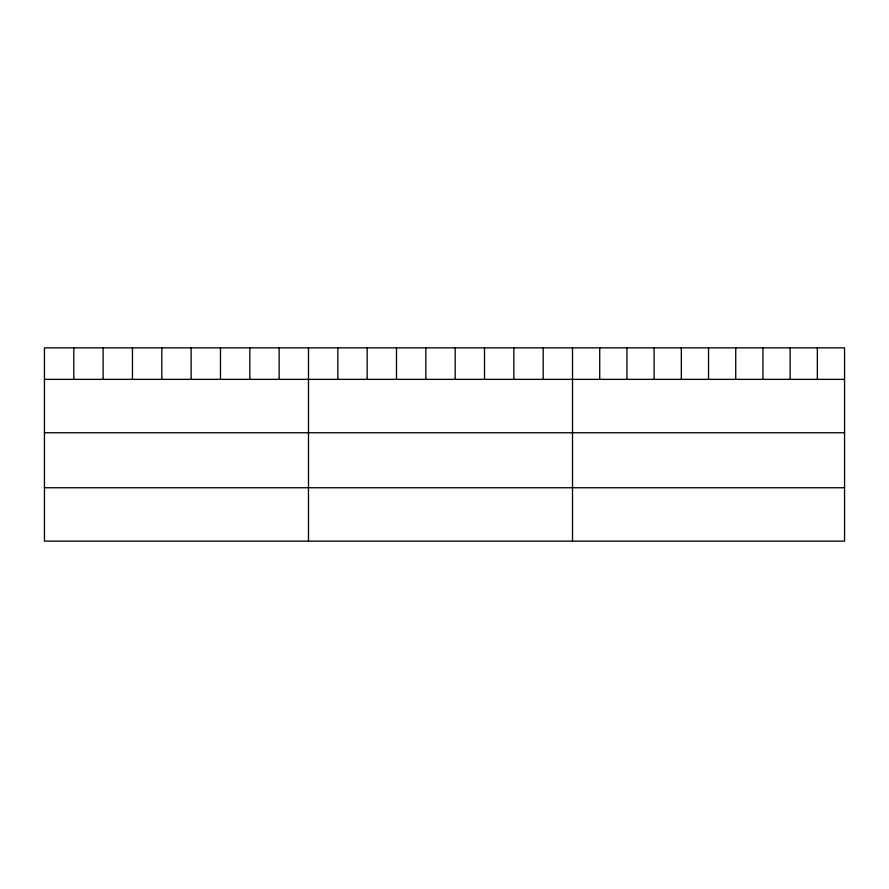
<?xml version="1.0" encoding="UTF-8"?>
<svg xmlns="http://www.w3.org/2000/svg" width="889" height="889" viewBox="0 0 889 889"><rect width="100%" height="100%" fill="white"/><g stroke="black" fill="none" stroke-linecap="round" stroke-linejoin="round"><path stroke-width="1.33" d="M844.55 379.37L844.55 541.134L44.45 541.134L44.45 347.866L844.55 347.866L844.55 379.37L44.45 379.37M44.45 432.754L844.55 432.754M44.45 487.75L844.55 487.75M817.347 347.866L817.347 379.37M790.143 347.866L790.143 379.37M762.94 347.866L762.94 379.37M735.736 347.866L735.736 379.37M708.533 347.866L708.533 379.37M681.33 347.866L681.33 379.37M654.126 347.866L654.126 379.37M626.923 347.866L626.923 379.37M599.719 347.866L599.719 379.37M572.516 347.866L572.516 541.134M543.179 347.866L543.179 379.37M513.842 347.866L513.842 379.37M484.505 347.866L484.505 379.37M455.168 347.866L455.168 379.37M425.831 347.866L425.831 379.37M396.494 347.866L396.494 379.37M367.157 347.866L367.157 379.37M337.82 347.866L337.82 379.37M308.483 347.866L308.483 541.134M279.146 347.866L279.146 379.37M249.809 347.866L249.809 379.37M220.472 347.866L220.472 379.37M191.135 347.866L191.135 379.37M161.798 347.866L161.798 379.37M132.461 347.866L132.461 379.37M103.124 347.866L103.124 379.37M73.787 347.866L73.787 379.37"/></g></svg>
